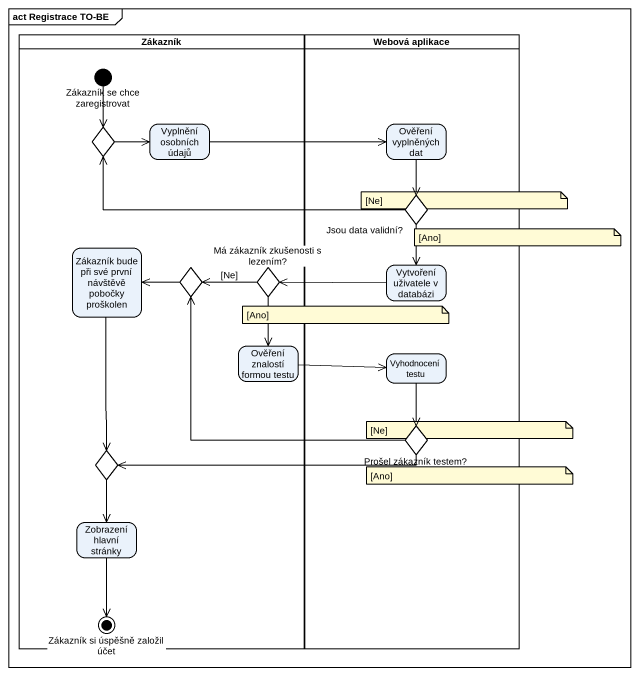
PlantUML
@startuml
mainframe act Registrace TO-BE
hide empty description
state Zákazník <<partition>> {
  state "Zákazník se chce zaregistrovat" as Zákazník_se_chce <<start>>
  state choice1 <<choice>>
  state "Vyplnění osobních údajů" as Vyplnění_osobních_údajů
  state "Zákazník bude při své první návštěvě pobočky proškolen" as Zákazník_bude_při_své_první
  state choice2 <<choice>>
  state "Má zákazník zkušenosti s lezením?" as Má_zákazník_zkušenosti_s <<choice>>
  state "Ověření znalostí formou testu" as Ověření_znalostí_formou
  state choice3 <<choice>>
  state "Zobrazení hlavní stránky" as Zobrazení_hlavní_stránky
  state "Zákazník si úspěšně založil účet" as Zákazník_si_úspěšně_založil <<end>>
}
state "Webová aplikace" as Webová_aplikace <<partition>> {
  state "Ověření vyplněných dat" as Ověření_vyplněných_dat
  state "Jsou data validní?" as Jsou_data_validní <<choice>>
  state "Vytvoření uživatele v databázi" as Vytvoření_uživatele_v
  state "Vyhodnocení testu" as Vyhodnocení_testu
  state "Prošel zákazník testem?" as Prošel_zákazník_testem <<choice>>
}
Zákazník_se_chce --> choice1
choice1 -right-> Vyplnění_osobních_údajů
Vyplnění_osobních_údajů -right-> Ověření_vyplněných_dat
Ověření_vyplněných_dat --> Jsou_data_validní
Jsou_data_validní -left-> choice1
Jsou_data_validní --> Vytvoření_uživatele_v
Zákazník_bude_při_své_první --> choice3
choice2 -left-> Zákazník_bude_při_své_první
Má_zákazník_zkušenosti_s -left-> choice2 : [Ne]
Má_zákazník_zkušenosti_s --> Ověření_znalostí_formou
Vytvoření_uživatele_v -left-> Má_zákazník_zkušenosti_s
Ověření_znalostí_formou -right-> Vyhodnocení_testu
Vyhodnocení_testu --> Prošel_zákazník_testem
choice3 --> Zobrazení_hlavní_stránky
Prošel_zákazník_testem -up-> choice2
Prošel_zákazník_testem -left-> choice3
Zobrazení_hlavní_stránky --> Zákazník_si_úspěšně_založil
note as N1
  [Ne]
end note
note as N2
  [Ano]
end note
note as N3
  [Ano]
end note
note as N4
  [Ne]
end note
note as N5
  [Ano]
end note
@enduml
